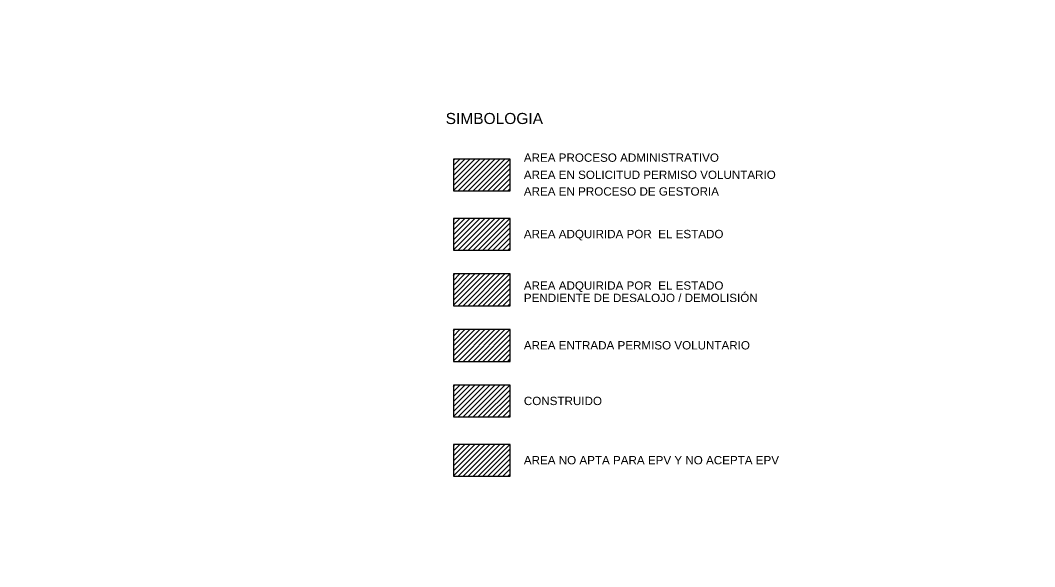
# Model space of a CAD drawing. Header units: inches. Extents: x 510447 to 606954, y 1095553 to 1134812.
# Drawn here: x 576213 to 577127, y 1110185 to 1110677 of the extents above; entities that cross this region are included whole.
import ezdxf

# ---------------------------------------------------------------- set-up
doc = ezdxf.new("R2010")
doc.units = ezdxf.units.IN
doc.header["$MEASUREMENT"] = 0
doc.layers.add('TEXTOS', color=7, linetype='Continuous')
doc.styles.get("Standard").update_dxf_attribs({"font": 'Arial.ttf'})

# ---------------------------------------------------------------- blocks, each defined once
blk = doc.blocks.new('Kilométrica grande')
at = {"color": 1}
blk.add_arc((575954.71, 1111001.86), 11295.98, 347.103479, 158.163186, dxfattribs=at)

msp = doc.modelspace()

# ---------------------------------------------------------------- hatches: boundary and pattern name
at = {"layer": 'TEXTOS'}
h = msp.add_hatch(dxfattribs=at)
h.set_pattern_fill('ANSI31', color=256)
h.set_pattern_definition([(45, (571497.4547, 1105916.0934), (-2.245064, 2.245064), [])])
h.paths.add_polyline_path([(576603.68069, 1110523.53985), (576654.83713, 1110523.53985), (576654.83713, 1110552.15482), (576603.68069, 1110552.15482)])
h = msp.add_hatch(dxfattribs=at)
h.set_pattern_fill('ANSI31', color=3)
h.set_pattern_definition([(45, (571497.4547, 1105862.6627), (-2.245064, 2.245064), [])])
h.paths.add_polyline_path([(576603.68069, 1110470.10921), (576654.83713, 1110470.10921), (576654.83713, 1110498.72418), (576603.68069, 1110498.72418)])
h = msp.add_hatch(dxfattribs=at)
h.set_pattern_fill('ANSI31', color=5)
h.set_pattern_definition([(45, (571497.4547, 1105812.503), (-2.245064, 2.245064), [])])
h.paths.add_polyline_path([(576603.68069, 1110419.94952), (576654.83713, 1110419.94952), (576654.83713, 1110448.56448), (576603.68069, 1110448.56448)])
h = msp.add_hatch(dxfattribs=at)
h.set_pattern_fill('ANSI31', color=2)
h.set_pattern_definition([(45, (571497.4547, 1105762.3433), (-2.245064, 2.245064), [])])
h.paths.add_polyline_path([(576603.68069, 1110369.78982), (576654.83713, 1110369.78982), (576654.83713, 1110398.40478), (576603.68069, 1110398.40478)])
h = msp.add_hatch(dxfattribs=at)
h.set_pattern_fill('ANSI31', color=30)
h.set_pattern_definition([(45, (571497.4547, 1105712.184), (-2.245064, 2.245064), [])])
h.paths.add_polyline_path([(576603.68069, 1110319.63045), (576654.83713, 1110319.63045), (576654.83713, 1110348.24541), (576603.68069, 1110348.24541)])
h = msp.add_hatch(dxfattribs=at)
h.set_pattern_fill('ANSI31', color=1)
h.set_pattern_definition([(45, (571497.4547, 1105658.753), (-2.245064, 2.245064), [])])
h.paths.add_polyline_path([(576603.68069, 1110266.19948), (576654.83713, 1110266.19948), (576654.83713, 1110294.81444), (576603.68069, 1110294.81444)])

# ---------------------------------------------------------------- linework, layer by layer
msp.add_lwpolyline([(576603.68069, 1110523.53985), (576654.83713, 1110523.53985), (576654.83713, 1110552.15482), (576603.68069, 1110552.15482)], close=True, dxfattribs=at)
at = {"layer": 'TEXTOS', "color": 3}
msp.add_lwpolyline([(576603.68069, 1110470.10921), (576654.83713, 1110470.10921), (576654.83713, 1110498.72418), (576603.68069, 1110498.72418)], close=True, dxfattribs=at)
at = {"layer": 'TEXTOS', "color": 5}
msp.add_lwpolyline([(576603.68069, 1110419.94952), (576654.83713, 1110419.94952), (576654.83713, 1110448.56448), (576603.68069, 1110448.56448)], close=True, dxfattribs=at)
at = {"layer": 'TEXTOS', "color": 2}
msp.add_lwpolyline([(576603.68069, 1110369.78982), (576654.83713, 1110369.78982), (576654.83713, 1110398.40478), (576603.68069, 1110398.40478)], close=True, dxfattribs=at)
at = {"layer": 'TEXTOS', "color": 30}
msp.add_lwpolyline([(576603.68069, 1110319.63045), (576654.83713, 1110319.63045), (576654.83713, 1110348.24541), (576603.68069, 1110348.24541)], close=True, dxfattribs=at)
at = {"layer": 'TEXTOS', "color": 1}
msp.add_lwpolyline([(576603.68069, 1110266.19948), (576654.83713, 1110266.19948), (576654.83713, 1110294.81444), (576603.68069, 1110294.81444)], close=True, dxfattribs=at)

# ---------------------------------------------------------------- block references
msp.add_blockref('Kilométrica grande', (0, 0))

# ---------------------------------------------------------------- texts
at = {"layer": 'TEXTOS', "color": 5}
for s, height, p in [('SIMBOLOGIA', 10, (576596.63179, 1110583.76317)), ('AREA PROCESO ADMINISTRATIVO ', 7.5, (576667.06885, 1110549.71262)), ('AREA EN SOLICITUD PERMISO VOLUNTARIO', 7.5, (576667.06885, 1110534.26052)), ('AREA EN PROCESO DE GESTORIA', 7.5, (576667.06885, 1110519.23619)), ('AREA ADQUIRIDA POR  EL ESTADO', 7.5, (576667.06885, 1110480.82989)), ('AREA ADQUIRIDA POR  EL ESTADO', 7.5, (576667.06885, 1110434.37115)), ('PENDIENTE DE DESALOJO / DEMOLISIÓN', 7.5, (576667.06885, 1110423.26821)), ('AREA ENTRADA PERMISO VOLUNTARIO', 7.5, (576667.06885, 1110380.51049)), ('CONSTRUIDO', 7.5, (576667.06885, 1110330.35112)), ('AREA NO APTA PARA EPV Y NO ACEPTA EPV', 7.5, (576667.06885, 1110276.92015))]:
    msp.add_text(s, height=height, dxfattribs=at).set_placement(p)

doc.saveas('drawing.dxf')
